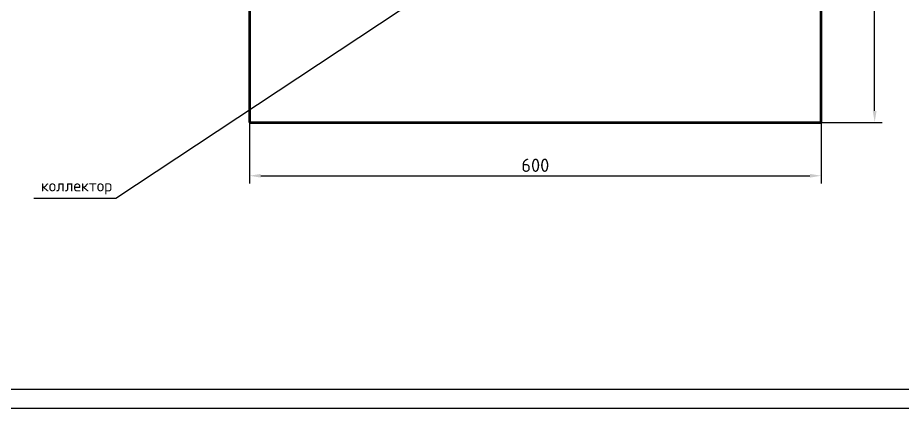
# Model space of a CAD drawing. Header units: millimetres. Extents: x 0 to 841, y 0 to 594.
# Drawn here: x 194.2 to 426.2, y 0 to 102.5 of the extents above; entities that cross this region are included whole.
import ezdxf
from ezdxf.enums import TextEntityAlignment as Align

# ---------------------------------------------------------------- set-up
doc = ezdxf.new("R2010")
doc.units = ezdxf.units.MM
doc.header["$LTSCALE"] = 0.35
for name, color, linetype in [('00_РАМКА', 7, 'Continuous'), ('08_ТЕКСТ', 7, 'Continuous'), ('09_РАЗМЕРЫ', 7, 'Continuous')]:
    doc.layers.add(name, color=color, linetype=linetype)
doc.layers.add('20_ВИДИМЫЕ', color=7, linetype='Continuous', lineweight=50)
doc.styles.add('ГОСТ', font='isocpeur.ttf')
doc.dimstyles.new('ГОСТ', dxfattribs={"dimtxt": 3.5, "dimasz": 3, "dimexe": 2, "dimexo": 0, "dimgap": 1, "dimtad": 1, "dimdec": 1, "dimtxsty": 'ГОСТ', "dimcen": 2.5, "dimclrd": 7, "dimclre": 7, "dimclrt": 7, "dimazin": 3, "dimtfac": 1, "dimtmove": 0, "dimatfit": 3, "dimarcsym": 0})

msp = doc.modelspace()

# ---------------------------------------------------------------- linework, layer by layer
at = {"layer": '00_РАМКА'}
for points in [[(0, 0), (841, 0), (841, 594), (0, 594)], [(20, 5), (836, 5), (836, 589), (20, 589)]]:
    msp.add_lwpolyline(points, close=True, dxfattribs=at)
at = {"layer": '09_РАЗМЕРЫ'}
for p, q in [((325.62, 125), (220, 55)), ((220, 55), (198.5, 55))]:
    msp.add_line(p, q, dxfattribs=at)
at = {"layer": '20_ВИДИМЫЕ'}
msp.add_lwpolyline([(255, 75), (405, 75), (405, 175), (255, 175)], close=True, dxfattribs=at)

# ---------------------------------------------------------------- texts
at = {"layer": '08_ТЕКСТ', "style": 'ГОСТ'}
msp.add_text('коллектор', height=3, dxfattribs=at).set_placement((219, 56), align=Align.BOTTOM_RIGHT)

# ---------------------------------------------------------------- dimensions: what is measured, and where the dimension line sits
at = {"layer": '09_РАЗМЕРЫ'}
msp.add_linear_dim(base=(419, 75), p1=(405, 75), p2=(405, 175), angle=90, text='400', dimstyle='ГОСТ', override={"dimtxsty": 'ГОСТ'}, dxfattribs=at).render()
msp.add_linear_dim(base=(255, 61), p1=(255, 75), p2=(405, 75), text='600', dimstyle='ГОСТ', override={"dimtxsty": 'ГОСТ'}, dxfattribs=at).render()

doc.saveas('drawing.dxf')
